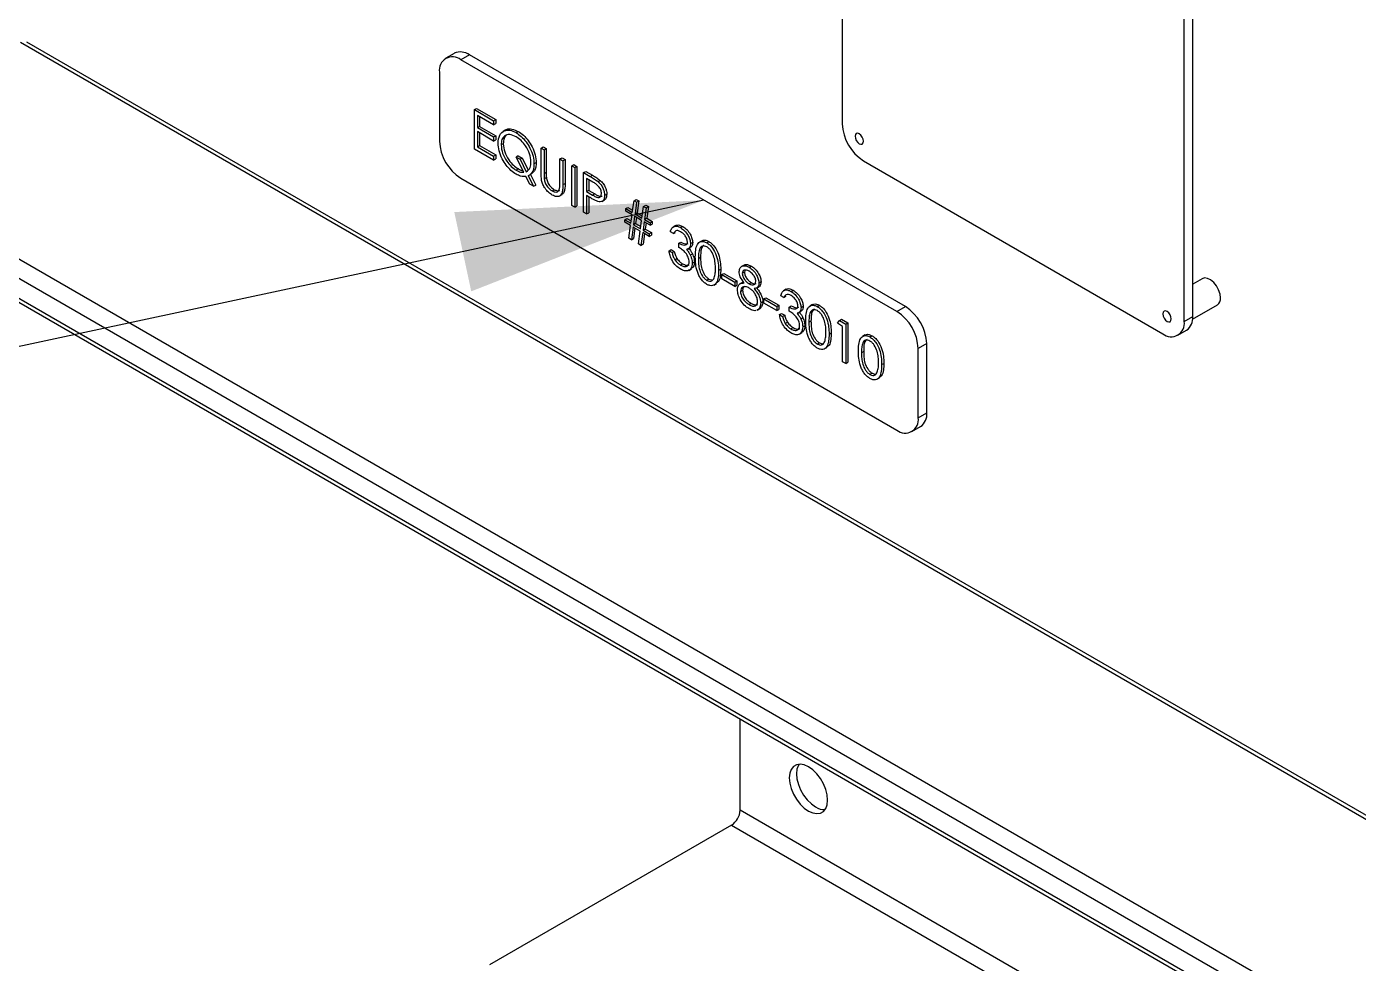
# Model space of a CAD drawing. Header units: inches. Extents: x 1 to 529, y 1 to 374.
# Drawn here: x 33.1 to 47.79, y 288.59 to 298.92 of the extents above; entities that cross this region are included whole.
import ezdxf

# ---------------------------------------------------------------- set-up
doc = ezdxf.new("R2010")
doc.units = ezdxf.units.IN
doc.header["$LTSCALE"] = 32
doc.header["$MEASUREMENT"] = 0
doc.layers.add('FORMAT', color=7, linetype='Continuous')
doc.dimstyles.new('SLDDIMSTYLE5', dxfattribs={"dimtxt": 0.18, "dimasz": 2.71875, "dimexe": 0, "dimexo": 0.0625, "dimgap": 0, "dimtad": 0, "dimtih": 1, "dimtoh": 1, "dimdec": 0, "dimrnd": 1e-09, "dimzin": 0, "dimdsep": 46, "dimtxsty": 'Standard', "dimsah": 1, "dimcen": 0.09, "dimadec": 0, "dimazin": 0, "dimtfac": 2.71875, "dimtdec": 0, "dimtofl": 0, "dimtmove": 0, "dimatfit": 3, "dimfxl": 0, "dimfrac": 2, "dimtolj": 1, "dimtzin": 0, "dimarcsym": 0})

# ---------------------------------------------------------------- blocks, each defined once
blk = doc.blocks.new('Drawing View43')
at = {"color": 7, "linetype": 'Continuous', "lineweight": 25}
for p, q in [((-0.253, 9.62), (-0.253, 2.325)), ((3.613, 0.203), (3.613, 7.497)), ((3.518, 0.148), (3.518, 7.443)), ((24.627, -16.371), (-9.314, 3.222)), ((24.694, -16.365), (-9.247, 3.229)), ((-4.531, 3.103), (-4.625, 3.049)), ((-4.364, 3.087), (-4.459, 3.032)), ((0.444, 0.311), (-4.364, 3.087)), ((0.35, 0.257), (-4.459, 3.032)), ((-4.694, 2.896), (-4.694, 2.134)), ((-4.309, 2.484), (-4.286, 2.497)), ((-4.286, 2.497), (-4.073, 2.374)), ((-4.309, 2.484), (-4.097, 2.361)), ((-4.309, 2.048), (-4.309, 2.484)), ((-4.097, 2.316), (-4.275, 2.419)), ((-4.275, 2.419), (-4.275, 2.285)), ((-4.252, 2.406), (-4.252, 2.299)), ((-4.097, 2.361), (-4.073, 2.374)), ((-4.097, 2.361), (-4.097, 2.316)), ((-4.073, 2.374), (-4.073, 2.33)), ((-4.275, 2.285), (-4.252, 2.299)), ((-4.275, 2.285), (-4.097, 2.182)), ((-4.097, 2.137), (-4.275, 2.241)), ((-4.275, 2.241), (-4.275, 2.073)), ((-4.252, 2.299), (-4.073, 2.196)), ((-4.252, 2.227), (-4.252, 2.087)), ((-4.097, 2.316), (-4.073, 2.33)), ((-3.964, 2.26), (-3.993, 2.243)), ((-3.85, 2.23), (-3.827, 2.243)), ((-4.275, 2.073), (-4.252, 2.087)), ((-4.275, 2.073), (-4.097, 1.97)), ((-4.252, 2.087), (-4.073, 1.984)), ((-4.097, 2.182), (-4.073, 2.196)), ((-4.097, 2.182), (-4.097, 2.137)), ((-4.097, 2.137), (-4.073, 2.151)), ((-4.073, 2.196), (-4.073, 2.151)), ((-3.991, 2.107), (-4.014, 2.094)), ((-3.574, 2.059), (-3.551, 2.073)), ((-3.574, 2.059), (-3.541, 2.04)), ((-3.574, 1.796), (-3.574, 2.059)), ((-3.551, 2.073), (-3.517, 2.053)), ((-11.388, 2.025), (22.553, -17.569)), ((-4.097, 1.925), (-4.309, 2.048)), ((-4.097, 1.97), (-4.073, 1.984)), ((-4.097, 1.97), (-4.097, 1.925)), ((-4.097, 1.925), (-4.073, 1.939)), ((-4.073, 1.984), (-4.073, 1.939)), ((-3.825, 1.974), (-3.849, 1.961)), ((-3.764, 1.792), (-3.849, 1.961)), ((-3.849, 1.961), (-3.806, 1.936)), ((-3.825, 1.974), (-3.783, 1.95)), ((-3.783, 1.95), (-3.806, 1.936)), ((-3.806, 1.936), (-3.737, 1.799)), ((-3.783, 1.95), (-3.718, 1.821)), ((-3.541, 2.04), (-3.517, 2.053)), ((-3.541, 2.04), (-3.541, 1.779)), ((-3.517, 2.053), (-3.517, 1.792)), ((-3.366, 1.939), (-3.343, 1.953)), ((-3.366, 1.678), (-3.366, 1.939)), ((-3.366, 1.939), (-3.333, 1.92)), ((-3.343, 1.953), (-3.309, 1.933)), ((-3.333, 1.92), (-3.309, 1.933)), ((-3.333, 1.92), (-3.333, 1.657)), ((-3.309, 1.933), (-3.309, 1.67)), ((-0.017, 1.917), (3.283, 0.012)), ((22.459, -17.732), (-11.483, 1.862)), ((-3.824, 1.829), (-3.848, 1.815)), ((-3.715, 1.753), (-3.691, 1.767)), ((-3.691, 1.767), (-3.633, 1.651)), ((-3.652, 1.886), (-3.628, 1.899)), ((-3.541, 1.779), (-3.517, 1.792)), ((-3.236, 1.864), (-3.212, 1.878)), ((-3.236, 1.864), (-3.202, 1.844)), ((-3.236, 1.428), (-3.236, 1.864)), ((-3.212, 1.878), (-3.179, 1.858)), ((-3.202, 1.844), (-3.179, 1.858)), ((-3.202, 1.844), (-3.202, 1.409)), ((-3.179, 1.858), (-3.179, 1.423)), ((-3.105, 1.789), (-3.082, 1.802)), ((-3.105, 1.789), (-3.031, 1.746)), ((-3.105, 1.353), (-3.105, 1.789)), ((-3.082, 1.802), (-3.008, 1.759)), ((-11.483, 1.644), (22.459, -17.95)), ((-4.459, 1.726), (0.35, -1.05)), ((-3.699, 1.662), (-3.741, 1.745)), ((-3.715, 1.753), (-3.657, 1.638)), ((-3.657, 1.638), (-3.699, 1.662)), ((-3.657, 1.638), (-3.633, 1.651)), ((-3.539, 1.72), (-3.515, 1.734)), ((-3.333, 1.657), (-3.309, 1.67)), ((-3.003, 1.685), (-3.072, 1.724)), ((-3.072, 1.724), (-3.072, 1.579)), ((-3.048, 1.711), (-3.048, 1.593)), ((-3.031, 1.746), (-3.008, 1.759)), ((-2.946, 1.69), (-2.922, 1.703)), ((-11.455, 1.583), (22.486, -18.011)), ((-3.452, 1.587), (-3.428, 1.6)), ((-3.373, 1.53), (-3.343, 1.547)), ((-3.048, 1.593), (-3.072, 1.579)), ((-3.072, 1.579), (-3.006, 1.54)), ((-3.045, 1.519), (-3.072, 1.535)), ((-3.072, 1.535), (-3.072, 1.334)), ((-3.048, 1.593), (-2.982, 1.554)), ((-3.048, 1.521), (-3.048, 1.347)), ((-2.982, 1.554), (-3.006, 1.54)), ((-2.903, 1.471), (-2.873, 1.488)), ((-2.873, 1.538), (-2.85, 1.551)), ((-2.568, 1.35), (-2.549, 1.479)), ((-2.549, 1.479), (-2.526, 1.492)), ((-2.549, 1.479), (-2.52, 1.462)), ((-2.526, 1.492), (-2.497, 1.476)), ((-2.52, 1.462), (-2.497, 1.476)), ((-2.497, 1.476), (-2.515, 1.346)), ((-3.202, 1.409), (-3.236, 1.428)), ((-3.202, 1.409), (-3.179, 1.423)), ((-3.072, 1.334), (-3.105, 1.353)), ((-3.072, 1.334), (-3.048, 1.347)), ((-2.641, 1.392), (-2.618, 1.406)), ((-2.641, 1.364), (-2.641, 1.392)), ((-2.641, 1.392), (-2.568, 1.35)), ((-2.571, 1.324), (-2.641, 1.364)), ((-2.618, 1.406), (-2.564, 1.375)), ((-2.584, 1.231), (-2.571, 1.324)), ((-2.52, 1.462), (-2.538, 1.333)), ((-2.538, 1.333), (-2.515, 1.346)), ((-2.538, 1.333), (-2.461, 1.288)), ((-2.515, 1.346), (-2.458, 1.313)), ((-2.461, 1.288), (-2.443, 1.417)), ((-2.443, 1.417), (-2.419, 1.431)), ((-2.443, 1.417), (-2.414, 1.401)), ((-2.414, 1.401), (-2.432, 1.271)), ((-2.419, 1.431), (-2.39, 1.414)), ((-2.414, 1.401), (-2.39, 1.414)), ((-2.39, 1.414), (-2.408, 1.285)), ((-2.651, 1.269), (-2.627, 1.283)), ((-2.651, 1.241), (-2.651, 1.269)), ((-2.651, 1.269), (-2.584, 1.231)), ((-2.588, 1.205), (-2.651, 1.241)), ((-2.627, 1.283), (-2.581, 1.256)), ((-2.607, 1.066), (-2.588, 1.205)), ((-2.559, 1.188), (-2.578, 1.049)), ((-2.481, 1.144), (-2.559, 1.188)), ((-2.542, 1.307), (-2.555, 1.214)), ((-2.531, 1.228), (-2.555, 1.214)), ((-2.555, 1.214), (-2.478, 1.169)), ((-2.539, 1.177), (-2.555, 1.062)), ((-2.465, 1.262), (-2.542, 1.307)), ((-2.522, 1.295), (-2.531, 1.228)), ((-2.531, 1.228), (-2.474, 1.195)), ((-2.478, 1.169), (-2.465, 1.262)), ((-2.436, 1.246), (-2.449, 1.153)), ((-2.371, 1.208), (-2.436, 1.246)), ((-2.432, 1.271), (-2.408, 1.285)), ((-2.432, 1.271), (-2.371, 1.236)), ((-2.416, 1.234), (-2.425, 1.166)), ((-2.408, 1.285), (-2.347, 1.25)), ((-2.371, 1.236), (-2.347, 1.25)), ((-2.371, 1.236), (-2.371, 1.208)), ((-2.371, 1.208), (-2.347, 1.222)), ((-2.347, 1.25), (-2.347, 1.222)), ((-2.088, 1.206), (-2.117, 1.189)), ((-2.036, 1.182), (-2.012, 1.196)), ((-2.578, 1.049), (-2.607, 1.066)), ((-2.578, 1.049), (-2.555, 1.062)), ((-2.501, 1.004), (-2.481, 1.144)), ((-2.452, 1.127), (-2.472, 0.987)), ((-2.38, 1.085), (-2.452, 1.127)), ((-2.449, 1.153), (-2.425, 1.166)), ((-2.449, 1.153), (-2.38, 1.113)), ((-2.432, 1.115), (-2.448, 1.001)), ((-2.425, 1.166), (-2.357, 1.127)), ((-2.38, 1.113), (-2.357, 1.127)), ((-2.38, 1.113), (-2.38, 1.085)), ((-2.38, 1.085), (-2.357, 1.099)), ((-2.357, 1.127), (-2.357, 1.099)), ((-2.114, 1.116), (-2.148, 1.135)), ((-2.114, 1.116), (-2.091, 1.13)), ((-1.799, 1.038), (-1.828, 1.021)), ((-1.746, 1.015), (-1.723, 1.029)), ((-2.472, 0.987), (-2.501, 1.004)), ((-2.472, 0.987), (-2.448, 1.001)), ((-2.163, 0.926), (-2.139, 0.94)), ((-2.163, 0.926), (-2.129, 0.907)), ((-2.139, 0.94), (-2.105, 0.92)), ((-2.129, 0.907), (-2.105, 0.92)), ((-2.056, 1.01), (-2.033, 1.023)), ((-2.056, 0.965), (-2.056, 1.01)), ((-1.954, 0.946), (-1.925, 0.963)), ((-1.929, 0.881), (-1.905, 0.894)), ((-1.926, 1.006), (-1.902, 1.019)), ((-2.099, 0.829), (-2.076, 0.843)), ((-2.036, 0.769), (-2.013, 0.783)), ((-1.906, 0.79), (-1.883, 0.804)), ((-1.815, 0.853), (-1.839, 0.84)), ((-1.334, 0.77), (-1.364, 0.753)), ((-1.278, 0.745), (-1.255, 0.759)), ((-1.945, 0.711), (-1.916, 0.728)), ((-1.722, 0.615), (-1.745, 0.601)), ((-1.722, 0.615), (-1.692, 0.605)), ((-1.616, 0.711), (-1.593, 0.725)), ((-1.582, 0.664), (-1.559, 0.677)), ((-1.582, 0.664), (-1.437, 0.58)), ((-1.582, 0.619), (-1.582, 0.664)), ((-1.437, 0.535), (-1.582, 0.619)), ((-1.559, 0.677), (-1.414, 0.594)), ((-1.437, 0.58), (-1.414, 0.594)), ((-1.414, 0.594), (-1.414, 0.549)), ((-1.332, 0.691), (-1.355, 0.677)), ((-1.328, 0.705), (-1.332, 0.691)), ((3.718, 0.619), (3.613, 0.559)), ((-1.669, 0.548), (-1.639, 0.565)), ((-1.437, 0.58), (-1.437, 0.535)), ((-1.437, 0.535), (-1.414, 0.549)), ((-1.352, 0.578), (-1.382, 0.561)), ((-1.351, 0.489), (-1.375, 0.476)), ((-1.355, 0.575), (-1.338, 0.58)), ((-1.255, 0.575), (-1.279, 0.561)), ((-1.198, 0.516), (-1.169, 0.533)), ((-1.171, 0.57), (-1.148, 0.584)), ((-0.87, 0.503), (-0.899, 0.486)), ((-0.817, 0.479), (-0.794, 0.493)), ((-1.257, 0.347), (-1.28, 0.333)), ((-1.152, 0.352), (-1.129, 0.366)), ((-1.118, 0.396), (-1.095, 0.409)), ((-1.118, 0.396), (-0.973, 0.312)), ((-1.118, 0.351), (-1.118, 0.396)), ((-0.973, 0.267), (-1.118, 0.351)), ((-1.095, 0.409), (-0.95, 0.326)), ((-0.973, 0.312), (-0.95, 0.326)), ((-0.973, 0.312), (-0.973, 0.267)), ((-0.95, 0.326), (-0.95, 0.281)), ((-0.896, 0.413), (-0.93, 0.432)), ((-0.896, 0.413), (-0.872, 0.426)), ((-0.838, 0.306), (-0.814, 0.32)), ((-0.838, 0.262), (-0.838, 0.306)), ((-0.707, 0.302), (-0.684, 0.316)), ((-0.58, 0.335), (-0.61, 0.318)), ((-0.528, 0.312), (-0.504, 0.325)), ((0.35, 0.257), (0.444, 0.311)), ((3.611, 0.173), (3.885, 0.331)), ((-1.191, 0.272), (-1.162, 0.289)), ((-1.181, 0.279), (-1.189, 0.275)), ((-1.181, 0.279), (-1.157, 0.292)), ((-1.157, 0.292), (-1.165, 0.288)), ((-0.973, 0.267), (-0.95, 0.281)), ((-0.944, 0.223), (-0.921, 0.236)), ((-0.944, 0.223), (-0.91, 0.203)), ((-0.921, 0.236), (-0.887, 0.217)), ((-0.91, 0.203), (-0.887, 0.217)), ((-0.736, 0.243), (-0.706, 0.26)), ((-0.71, 0.177), (-0.687, 0.191)), ((-0.597, 0.15), (-0.62, 0.136)), ((-0.306, 0.128), (-0.284, 0.16)), ((-0.284, 0.16), (-0.26, 0.173)), ((-0.284, 0.16), (-0.214, 0.119)), ((-0.26, 0.173), (-0.191, 0.133)), ((3.518, 0.148), (3.613, 0.203)), ((-0.881, 0.126), (-0.857, 0.14)), ((-0.818, 0.066), (-0.794, 0.08)), ((-0.727, 0.008), (-0.697, 0.025)), ((-0.688, 0.087), (-0.664, 0.101)), ((-0.398, 0.008), (-0.374, 0.021)), ((-0.248, 0.094), (-0.306, 0.128)), ((-0.248, -0.296), (-0.248, 0.094)), ((-0.214, 0.119), (-0.191, 0.133)), ((-0.214, 0.119), (-0.214, -0.316)), ((-0.191, 0.133), (-0.191, -0.302)), ((0, 0), (-0.029, -0.017)), ((3.449, -0.004), (3.544, 0.05)), ((-0.503, -0.088), (-0.527, -0.102)), ((-0.503, -0.088), (-0.473, -0.099)), ((-0.45, -0.155), (-0.421, -0.138)), ((0.052, -0.023), (0.076, -0.009)), ((0.68, -0.097), (0.585, -0.152)), ((0.68, -0.859), (0.68, -0.097)), ((-0.016, -0.185), (-0.04, -0.199)), ((0.585, -0.914), (0.585, -0.152)), ((-0.214, -0.316), (-0.248, -0.296)), ((-0.214, -0.316), (-0.191, -0.302)), ((0.077, -0.423), (0.053, -0.437)), ((0.077, -0.423), (0.107, -0.434)), ((0.182, -0.327), (0.206, -0.314)), ((0.13, -0.49), (0.159, -0.473)), ((0.585, -0.914), (0.68, -0.859)), ((0.516, -1.066), (0.611, -1.012)), ((-1.379, -5.242), (-1.379, -4.234)), ((16.723, -15.692), (-1.379, -5.242)), ((-1.473, -5.405), (-4.144, -6.947)), ((-1.473, -5.405), (16.629, -15.855))]:
    blk.add_line(p, q, dxfattribs=at)
at = {"color": 7, "linetype": 'Continuous', "lineweight": 25, "flags": 128}
for points in [[(-0.017, 2.135), (-0.021, 2.158), (-0.031, 2.181), (-0.046, 2.202), (-0.064, 2.217), (-0.082, 2.223), (-0.098, 2.22), (-0.108, 2.208), (-0.111, 2.189), (-0.108, 2.167), (-0.098, 2.143), (-0.082, 2.122), (-0.064, 2.108), (-0.046, 2.101), (-0.031, 2.104), (-0.021, 2.116), (-0.017, 2.135)], [(3.919, 0.407), (3.914, 0.45), (3.899, 0.495), (3.875, 0.539), (3.844, 0.577), (3.81, 0.606), (3.775, 0.623), (3.742, 0.627), (3.718, 0.619)], [(3.377, 0.176), (3.373, 0.199), (3.363, 0.222), (3.348, 0.243), (3.33, 0.257), (3.312, 0.264), (3.297, 0.261), (3.286, 0.249), (3.283, 0.23), (3.286, 0.207), (3.297, 0.184), (3.312, 0.163), (3.33, 0.148), (3.348, 0.142), (3.363, 0.145), (3.373, 0.157), (3.377, 0.176)], [(-0.625, -5.25), (-0.578, -5.271), (-0.533, -5.279), (-0.493, -5.273), (-0.46, -5.254), (-0.435, -5.222), (-0.419, -5.18), (-0.414, -5.129), (-0.419, -5.071), (-0.435, -5.011), (-0.46, -4.95), (-0.493, -4.892), (-0.533, -4.84), (-0.578, -4.796), (-0.625, -4.763), (-0.672, -4.742), (-0.716, -4.734), (-0.756, -4.74), (-0.79, -4.759), (-0.815, -4.791), (-0.831, -4.833), (-0.836, -4.885), (-0.831, -4.942), (-0.815, -5.003), (-0.79, -5.063), (-0.756, -5.121), (-0.716, -5.173), (-0.672, -5.217), (-0.625, -5.25)], [(-0.729, -4.734), (-0.736, -4.745), (-0.752, -4.788), (-0.757, -4.839), (-0.752, -4.896), (-0.736, -4.957), (-0.711, -5.018), (-0.678, -5.076), (-0.638, -5.128), (-0.593, -5.172), (-0.546, -5.205)]]:
    blk.add_lwpolyline(points, dxfattribs=at)
at = {"color": 7, "linetype": 'Continuous', "lineweight": 25}
for centre, radius, start, end in [((-4.462, 2.951), 0.168, 54.3824, 114.3071), ((-4.551, 2.92), 0.146, 50.7967, 189.214), ((0.259, 2.349), 0.512, 182.6055, 237.3945), ((-4.183, 2.158), 0.512, 182.6055, 237.3945), ((0.168, -0.12), 0.512, 2.6055, 57.3945), ((3.838, 0.398), 0.0817, 304.8223, 6.4898), ((0.074, -0.175), 0.512, 2.6055, 57.3945), ((3.375, 0.125), 0.146, 230.7967, 9.214), ((3.454, 0.183), 0.16, 304.0564, 7.2558), ((0.521, -0.879), 0.16, 304.0564, 7.2558), ((0.442, -0.937), 0.146, 230.7967, 9.214), ((-1.584, -5.233), 0.205, 302.6055, 357.3945), ((-0.45, -5.057), 0.177, 236.9469, 272.6925)]:
    blk.add_arc(centre, radius, start, end, dxfattribs=at)
for points, knots in [([(-4.048, 2.113), (-4.045, 2.145), (-4.038, 2.208), (-3.985, 2.255), (-3.919, 2.262), (-3.873, 2.241), (-3.85, 2.23)], [0, 0, 0, 0, 0.279683, 0.559262, 0.779599, 1, 1, 1, 1]), ([(-3.85, 2.185), (-3.874, 2.195), (-3.922, 2.216), (-3.977, 2.199), (-4.009, 2.156), (-4.013, 2.115), (-4.014, 2.094)], [0, 0, 0, 0, 0.2797064, 0.5593525, 0.7796375, 1, 1, 1, 1]), ([(-3.964, 2.255), (-3.961, 2.258), (-3.945, 2.276), (-3.895, 2.274), (-3.849, 2.254), (-3.827, 2.243)], [0, 0, 0, 0, 0.11058, 0.555225, 1, 1, 1, 1]), ([(-3.85, 2.23), (-3.831, 2.217), (-3.792, 2.191), (-3.738, 2.13), (-3.692, 2.055), (-3.657, 1.969), (-3.654, 1.913), (-3.652, 1.886)], [0, 0, 0, 0, 0.186862, 0.37353, 0.560381, 0.780078, 1, 1, 1, 1]), ([(-3.827, 2.243), (-3.807, 2.231), (-3.768, 2.205), (-3.714, 2.144), (-3.669, 2.069), (-3.634, 1.982), (-3.63, 1.927), (-3.628, 1.899)], [0, 0, 0, 0, 0.186862, 0.37353, 0.560381, 0.780078, 1, 1, 1, 1]), ([(-3.849, 1.771), (-3.868, 1.784), (-3.907, 1.809), (-3.961, 1.87), (-4.007, 1.944), (-4.042, 2.03), (-4.046, 2.086), (-4.048, 2.113)], [0, 0, 0, 0, 0.186881, 0.373574, 0.560438, 0.780167, 1, 1, 1, 1]), ([(-4.014, 2.094), (-4.011, 2.064), (-4.005, 2.005), (-3.959, 1.919), (-3.904, 1.853), (-3.867, 1.828), (-3.848, 1.815)], [0, 0, 0, 0, 0.279311, 0.558981, 0.779421, 1, 1, 1, 1]), ([(-3.96, 2.197), (-3.968, 2.188), (-3.987, 2.166), (-3.989, 2.129), (-3.991, 2.107)], [0, 0, 0, 0, 0.4376746, 1, 1, 1, 1]), ([(-3.991, 2.107), (-3.988, 2.078), (-3.982, 2.019), (-3.935, 1.933), (-3.881, 1.867), (-3.843, 1.841), (-3.824, 1.829)], [0, 0, 0, 0, 0.279311, 0.558981, 0.779421, 1, 1, 1, 1]), ([(-3.686, 1.906), (-3.688, 1.936), (-3.694, 1.994), (-3.74, 2.08), (-3.794, 2.146), (-3.832, 2.172), (-3.85, 2.185)], [0, 0, 0, 0, 0.279456, 0.558872, 0.779514, 1, 1, 1, 1]), ([(-3.741, 1.745), (-3.76, 1.745), (-3.794, 1.743), (-3.832, 1.763), (-3.849, 1.771)], [0, 0, 0, 0, 0.559661, 1, 1, 1, 1]), ([(-3.848, 1.815), (-3.831, 1.807), (-3.802, 1.792), (-3.775, 1.792), (-3.764, 1.792)], [0, 0, 0, 0, 0.559843, 1, 1, 1, 1]), ([(-3.824, 1.829), (-3.807, 1.819), (-3.789, 1.809), (-3.773, 1.808), (-3.772, 1.808)], [0, 0, 0, 0, 0.924453, 1, 1, 1, 1]), ([(-3.737, 1.799), (-3.721, 1.811), (-3.691, 1.835), (-3.687, 1.884), (-3.686, 1.906)], [0, 0, 0, 0, 0.559301, 1, 1, 1, 1]), ([(-3.652, 1.886), (-3.653, 1.869), (-3.654, 1.834), (-3.672, 1.784), (-3.699, 1.765), (-3.715, 1.753)], [0, 0, 0, 0, 0.28046, 0.56072, 1, 1, 1, 1]), ([(-3.628, 1.899), (-3.629, 1.882), (-3.631, 1.848), (-3.649, 1.798), (-3.675, 1.779), (-3.691, 1.767)], [0, 0, 0, 0, 0.28046, 0.56072, 1, 1, 1, 1]), ([(-3.568, 1.701), (-3.57, 1.719), (-3.574, 1.752), (-3.574, 1.783), (-3.574, 1.796)], [0, 0, 0, 0, 0.559499, 1, 1, 1, 1]), ([(-3.541, 1.779), (-3.541, 1.768), (-3.541, 1.749), (-3.54, 1.729), (-3.539, 1.72)], [0, 0, 0, 0, 0.560124, 1, 1, 1, 1]), ([(-3.517, 1.792), (-3.517, 1.782), (-3.517, 1.762), (-3.516, 1.742), (-3.515, 1.734)], [0, 0, 0, 0, 0.560124, 1, 1, 1, 1]), ([(-3.45, 1.541), (-3.464, 1.55), (-3.493, 1.569), (-3.529, 1.611), (-3.555, 1.657), (-3.564, 1.686), (-3.568, 1.701)], [0, 0, 0, 0, 0.280221, 0.559914, 0.779952, 1, 1, 1, 1]), ([(-3.539, 1.72), (-3.537, 1.705), (-3.532, 1.676), (-3.5, 1.623), (-3.47, 1.6), (-3.452, 1.587)], [0, 0, 0, 0, 0.281057, 0.560821, 1, 1, 1, 1]), ([(-3.515, 1.734), (-3.513, 1.719), (-3.508, 1.69), (-3.476, 1.637), (-3.446, 1.614), (-3.428, 1.6)], [0, 0, 0, 0, 0.281057, 0.560821, 1, 1, 1, 1]), ([(-3.333, 1.657), (-3.333, 1.641), (-3.334, 1.609), (-3.34, 1.564), (-3.362, 1.532), (-3.4, 1.518), (-3.433, 1.533), (-3.45, 1.541)], [0, 0, 0, 0, 0.187503, 0.374776, 0.561126, 0.780587, 1, 1, 1, 1]), ([(-3.37, 1.613), (-3.369, 1.625), (-3.366, 1.646), (-3.366, 1.668), (-3.366, 1.678)], [0, 0, 0, 0, 0.559624, 1, 1, 1, 1]), ([(-3.309, 1.67), (-3.309, 1.654), (-3.31, 1.622), (-3.317, 1.579), (-3.331, 1.552), (-3.345, 1.548), (-3.347, 1.548)], [0, 0, 0, 0, 0.309665, 0.61895, 0.926711, 1, 1, 1, 1]), ([(-3.031, 1.746), (-3.015, 1.737), (-2.987, 1.72), (-2.958, 1.699), (-2.946, 1.69)], [0, 0, 0, 0, 0.560314, 1, 1, 1, 1]), ([(-3.008, 1.759), (-2.992, 1.75), (-2.963, 1.734), (-2.935, 1.713), (-2.922, 1.703)], [0, 0, 0, 0, 0.560314, 1, 1, 1, 1]), ([(-2.907, 1.557), (-2.909, 1.571), (-2.911, 1.591), (-2.925, 1.619), (-2.943, 1.644), (-2.97, 1.665), (-2.992, 1.678), (-3.003, 1.685)], [0, 0, 0, 0, 0.248297, 0.373717, 0.499032, 0.74887, 1, 1, 1, 1]), ([(-2.946, 1.69), (-2.934, 1.678), (-2.911, 1.656), (-2.887, 1.612), (-2.875, 1.572), (-2.874, 1.549), (-2.873, 1.538)], [0, 0, 0, 0, 0.279705, 0.559381, 0.779509, 1, 1, 1, 1]), ([(-2.922, 1.703), (-2.911, 1.692), (-2.888, 1.669), (-2.864, 1.626), (-2.851, 1.585), (-2.85, 1.563), (-2.85, 1.551)], [0, 0, 0, 0, 0.279705, 0.559381, 0.779509, 1, 1, 1, 1]), ([(-3.452, 1.587), (-3.441, 1.582), (-3.421, 1.572), (-3.395, 1.576), (-3.378, 1.591), (-3.373, 1.606), (-3.37, 1.613)], [0, 0, 0, 0, 0.2797867, 0.5593768, 0.7795688, 1, 1, 1, 1]), ([(-3.428, 1.6), (-3.418, 1.596), (-3.397, 1.587), (-3.377, 1.587), (-3.37, 1.594), (-3.369, 1.594)], [0, 0, 0, 0, 0.473792, 0.947251, 1, 1, 1, 1]), ([(-2.949, 1.471), (-2.966, 1.478), (-2.998, 1.492), (-3.03, 1.511), (-3.045, 1.519)], [0, 0, 0, 0, 0.559694, 1, 1, 1, 1]), ([(-3.006, 1.54), (-2.994, 1.534), (-2.972, 1.522), (-2.944, 1.512), (-2.926, 1.516), (-2.911, 1.527), (-2.909, 1.545), (-2.907, 1.557)], [0, 0, 0, 0, 0.251135, 0.50104, 0.626338, 0.751739, 1, 1, 1, 1]), ([(-2.982, 1.554), (-2.971, 1.548), (-2.949, 1.535), (-2.921, 1.526), (-2.906, 1.528), (-2.902, 1.531), (-2.902, 1.531)], [0, 0, 0, 0, 0.392885, 0.783846, 0.979867, 1, 1, 1, 1]), ([(-2.873, 1.538), (-2.874, 1.524), (-2.876, 1.496), (-2.895, 1.472), (-2.921, 1.465), (-2.939, 1.469), (-2.949, 1.471)], [0, 0, 0, 0, 0.280099, 0.559324, 0.779458, 1, 1, 1, 1]), ([(-2.85, 1.551), (-2.851, 1.538), (-2.853, 1.511), (-2.865, 1.49), (-2.876, 1.487), (-2.876, 1.487)], [0, 0, 0, 0, 0.486653, 0.971789, 1, 1, 1, 1]), ([(-2.148, 1.135), (-2.144, 1.15), (-2.135, 1.178), (-2.106, 1.198), (-2.071, 1.2), (-2.048, 1.188), (-2.036, 1.182)], [0, 0, 0, 0, 0.280288, 0.55968, 0.779747, 1, 1, 1, 1]), ([(-2.089, 1.202), (-2.086, 1.205), (-2.075, 1.214), (-2.047, 1.213), (-2.024, 1.201), (-2.012, 1.196)], [0, 0, 0, 0, 0.184623, 0.592139, 1, 1, 1, 1]), ([(-2.036, 1.182), (-2.021, 1.172), (-1.99, 1.15), (-1.954, 1.101), (-1.93, 1.05), (-1.927, 1.02), (-1.926, 1.006)], [0, 0, 0, 0, 0.280085, 0.559868, 0.780099, 1, 1, 1, 1]), ([(-2.012, 1.196), (-1.997, 1.185), (-1.966, 1.164), (-1.93, 1.115), (-1.907, 1.063), (-1.904, 1.034), (-1.902, 1.019)], [0, 0, 0, 0, 0.280085, 0.559868, 0.780099, 1, 1, 1, 1]), ([(-2.035, 1.137), (-2.045, 1.142), (-2.065, 1.152), (-2.096, 1.148), (-2.107, 1.128), (-2.114, 1.116)], [0, 0, 0, 0, 0.280636, 0.560364, 1, 1, 1, 1]), ([(-1.96, 1.025), (-1.961, 1.038), (-1.965, 1.063), (-1.994, 1.108), (-2.02, 1.126), (-2.035, 1.137)], [0, 0, 0, 0, 0.278859, 0.560074, 1, 1, 1, 1]), ([(-1.873, 0.859), (-1.872, 0.884), (-1.871, 0.934), (-1.857, 0.989), (-1.834, 1.019), (-1.81, 1.031), (-1.779, 1.031), (-1.757, 1.021), (-1.746, 1.015)], [0, 0, 0, 0, 0.2505259, 0.5001642, 0.6252727, 0.7501982, 0.8751106, 1, 1, 1, 1]), ([(-1.801, 1.035), (-1.796, 1.038), (-1.783, 1.046), (-1.756, 1.045), (-1.734, 1.034), (-1.723, 1.029)], [0, 0, 0, 0, 0.244242, 0.622156, 1, 1, 1, 1]), ([(-1.723, 1.029), (-1.712, 1.021), (-1.69, 1.007), (-1.649, 0.96), (-1.613, 0.888), (-1.595, 0.802), (-1.593, 0.751), (-1.593, 0.725)], [0, 0, 0, 0, 0.125169, 0.250336, 0.498865, 0.749016, 1, 1, 1, 1]), ([(-2.037, 0.725), (-2.054, 0.737), (-2.089, 0.76), (-2.13, 0.817), (-2.153, 0.875), (-2.159, 0.909), (-2.163, 0.926)], [0, 0, 0, 0, 0.279886, 0.558979, 0.779263, 1, 1, 1, 1]), ([(-2.129, 0.907), (-2.125, 0.892), (-2.119, 0.866), (-2.105, 0.84), (-2.099, 0.829)], [0, 0, 0, 0, 0.560694, 1, 1, 1, 1]), ([(-2.105, 0.92), (-2.102, 0.905), (-2.096, 0.879), (-2.082, 0.854), (-2.076, 0.843)], [0, 0, 0, 0, 0.560694, 1, 1, 1, 1]), ([(-2.056, 1.01), (-2.035, 1), (-2.003, 0.985), (-1.972, 0.992), (-1.961, 1.008), (-1.96, 1.019), (-1.96, 1.025)], [0, 0, 0, 0, 0.499418, 0.749016, 0.874544, 1, 1, 1, 1]), ([(-1.94, 0.806), (-1.941, 0.814), (-1.942, 0.83), (-1.954, 0.864), (-1.978, 0.905), (-2.017, 0.94), (-2.043, 0.957), (-2.056, 0.965)], [0, 0, 0, 0, 0.12524, 0.250497, 0.499222, 0.749034, 1, 1, 1, 1]), ([(-2.033, 1.023), (-2.011, 1.012), (-1.98, 0.997), (-1.958, 1.006), (-1.952, 1.009)], [0, 0, 0, 0, 0.720586, 1, 1, 1, 1]), ([(-1.926, 1.006), (-1.926, 0.996), (-1.928, 0.976), (-1.941, 0.951), (-1.959, 0.945), (-1.97, 0.941)], [0, 0, 0, 0, 0.280508, 0.560792, 1, 1, 1, 1]), ([(-1.97, 0.941), (-1.961, 0.931), (-1.945, 0.913), (-1.934, 0.89), (-1.929, 0.881)], [0, 0, 0, 0, 0.559795, 1, 1, 1, 1]), ([(-1.946, 0.955), (-1.937, 0.945), (-1.922, 0.926), (-1.91, 0.904), (-1.905, 0.894)], [0, 0, 0, 0, 0.559795, 1, 1, 1, 1]), ([(-1.902, 1.019), (-1.903, 1.01), (-1.904, 0.99), (-1.914, 0.97), (-1.925, 0.966), (-1.929, 0.964)], [0, 0, 0, 0, 0.37457, 0.748842, 1, 1, 1, 1]), ([(-1.905, 0.894), (-1.898, 0.877), (-1.885, 0.845), (-1.883, 0.817), (-1.883, 0.804)], [0, 0, 0, 0, 0.559419, 1, 1, 1, 1]), ([(-1.745, 0.97), (-1.754, 0.974), (-1.771, 0.982), (-1.794, 0.98), (-1.812, 0.969), (-1.829, 0.943), (-1.838, 0.899), (-1.838, 0.859), (-1.839, 0.84)], [0, 0, 0, 0, 0.124874, 0.249889, 0.374726, 0.499789, 0.7495, 1, 1, 1, 1]), ([(-1.778, 0.987), (-1.781, 0.985), (-1.791, 0.98), (-1.805, 0.956), (-1.814, 0.912), (-1.815, 0.873), (-1.815, 0.853)], [0, 0, 0, 0, 0.098415, 0.278744, 0.638803, 1, 1, 1, 1]), ([(-1.746, 1.015), (-1.735, 1.008), (-1.713, 0.993), (-1.673, 0.947), (-1.637, 0.874), (-1.618, 0.789), (-1.617, 0.737), (-1.616, 0.711)], [0, 0, 0, 0, 0.125169, 0.250336, 0.498865, 0.749016, 1, 1, 1, 1]), ([(-1.65, 0.731), (-1.651, 0.751), (-1.652, 0.791), (-1.664, 0.857), (-1.689, 0.914), (-1.719, 0.952), (-1.737, 0.964), (-1.745, 0.97)], [0, 0, 0, 0, 0.250921, 0.501308, 0.749642, 0.874909, 1, 1, 1, 1]), ([(-2.099, 0.829), (-2.088, 0.815), (-2.069, 0.79), (-2.046, 0.776), (-2.036, 0.769)], [0, 0, 0, 0, 0.558748, 1, 1, 1, 1]), ([(-2.076, 0.843), (-2.065, 0.829), (-2.045, 0.804), (-2.023, 0.789), (-2.013, 0.783)], [0, 0, 0, 0, 0.558748, 1, 1, 1, 1]), ([(-1.906, 0.79), (-1.909, 0.77), (-1.914, 0.731), (-1.95, 0.704), (-1.993, 0.704), (-2.022, 0.718), (-2.037, 0.725)], [0, 0, 0, 0, 0.279304, 0.558838, 0.779277, 1, 1, 1, 1]), ([(-2.036, 0.769), (-2.023, 0.763), (-1.997, 0.75), (-1.965, 0.754), (-1.944, 0.773), (-1.941, 0.795), (-1.94, 0.806)], [0, 0, 0, 0, 0.280599, 0.560151, 0.780303, 1, 1, 1, 1]), ([(-2.013, 0.783), (-2, 0.777), (-1.974, 0.764), (-1.948, 0.764), (-1.94, 0.772), (-1.94, 0.773)], [0, 0, 0, 0, 0.486345, 0.970875, 1, 1, 1, 1]), ([(-1.929, 0.881), (-1.922, 0.863), (-1.909, 0.832), (-1.907, 0.803), (-1.906, 0.79)], [0, 0, 0, 0, 0.559419, 1, 1, 1, 1]), ([(-1.883, 0.804), (-1.885, 0.783), (-1.889, 0.748), (-1.911, 0.735), (-1.921, 0.73)], [0, 0, 0, 0, 0.587935, 1, 1, 1, 1]), ([(-1.746, 0.557), (-1.757, 0.565), (-1.779, 0.58), (-1.81, 0.614), (-1.834, 0.654), (-1.857, 0.711), (-1.871, 0.782), (-1.872, 0.833), (-1.873, 0.859)], [0, 0, 0, 0, 0.124913, 0.249814, 0.374728, 0.499853, 0.749484, 1, 1, 1, 1]), ([(-1.839, 0.84), (-1.838, 0.819), (-1.838, 0.779), (-1.828, 0.714), (-1.802, 0.657), (-1.771, 0.62), (-1.754, 0.607), (-1.745, 0.601)], [0, 0, 0, 0, 0.2510852, 0.5013708, 0.7496281, 0.8748771, 1, 1, 1, 1]), ([(-1.815, 0.853), (-1.815, 0.833), (-1.814, 0.793), (-1.804, 0.728), (-1.778, 0.671), (-1.748, 0.633), (-1.73, 0.621), (-1.722, 0.615)], [0, 0, 0, 0, 0.2510852, 0.5013708, 0.7496281, 0.8748771, 1, 1, 1, 1]), ([(-1.389, 0.697), (-1.386, 0.713), (-1.381, 0.745), (-1.35, 0.763), (-1.314, 0.762), (-1.29, 0.751), (-1.278, 0.745)], [0, 0, 0, 0, 0.278806, 0.558457, 0.77916, 1, 1, 1, 1]), ([(-1.335, 0.766), (-1.331, 0.769), (-1.32, 0.779), (-1.29, 0.775), (-1.267, 0.764), (-1.255, 0.759)], [0, 0, 0, 0, 0.210459, 0.605106, 1, 1, 1, 1]), ([(-1.278, 0.745), (-1.263, 0.735), (-1.233, 0.713), (-1.198, 0.664), (-1.176, 0.614), (-1.173, 0.585), (-1.171, 0.57)], [0, 0, 0, 0, 0.2799289, 0.5596229, 0.7799456, 1, 1, 1, 1]), ([(-1.255, 0.759), (-1.24, 0.748), (-1.21, 0.727), (-1.175, 0.678), (-1.152, 0.627), (-1.149, 0.598), (-1.148, 0.584)], [0, 0, 0, 0, 0.2799289, 0.5596229, 0.7799456, 1, 1, 1, 1]), ([(-1.616, 0.711), (-1.617, 0.686), (-1.618, 0.635), (-1.636, 0.571), (-1.673, 0.541), (-1.713, 0.541), (-1.735, 0.552), (-1.746, 0.557)], [0, 0, 0, 0, 0.251002, 0.501138, 0.749612, 0.874807, 1, 1, 1, 1]), ([(-1.745, 0.601), (-1.735, 0.597), (-1.714, 0.588), (-1.683, 0.595), (-1.671, 0.616), (-1.664, 0.629)], [0, 0, 0, 0, 0.280257, 0.560781, 1, 1, 1, 1]), ([(-1.664, 0.629), (-1.66, 0.647), (-1.651, 0.678), (-1.65, 0.714), (-1.65, 0.731)], [0, 0, 0, 0, 0.559599, 1, 1, 1, 1]), ([(-1.593, 0.725), (-1.593, 0.7), (-1.595, 0.65), (-1.609, 0.589), (-1.635, 0.574), (-1.645, 0.568)], [0, 0, 0, 0, 0.378807, 0.756307, 1, 1, 1, 1]), ([(-1.334, 0.573), (-1.35, 0.595), (-1.373, 0.625), (-1.387, 0.67), (-1.388, 0.688), (-1.389, 0.697)], [0, 0, 0, 0, 0.557752, 0.778932, 1, 1, 1, 1]), ([(-1.28, 0.702), (-1.29, 0.706), (-1.31, 0.716), (-1.334, 0.714), (-1.352, 0.702), (-1.354, 0.685), (-1.355, 0.677)], [0, 0, 0, 0, 0.280651, 0.560566, 0.78062, 1, 1, 1, 1]), ([(-1.355, 0.677), (-1.353, 0.664), (-1.349, 0.639), (-1.326, 0.604), (-1.303, 0.577), (-1.287, 0.566), (-1.279, 0.561)], [0, 0, 0, 0, 0.277721, 0.558224, 0.779072, 1, 1, 1, 1]), ([(-1.332, 0.691), (-1.329, 0.678), (-1.325, 0.652), (-1.303, 0.617), (-1.279, 0.591), (-1.263, 0.58), (-1.255, 0.575)], [0, 0, 0, 0, 0.277721, 0.558224, 0.779072, 1, 1, 1, 1]), ([(-1.205, 0.591), (-1.207, 0.604), (-1.211, 0.628), (-1.239, 0.673), (-1.265, 0.691), (-1.28, 0.702)], [0, 0, 0, 0, 0.2789711, 0.5599188, 1, 1, 1, 1]), ([(-1.279, 0.561), (-1.269, 0.557), (-1.249, 0.548), (-1.225, 0.551), (-1.209, 0.566), (-1.207, 0.583), (-1.205, 0.591)], [0, 0, 0, 0, 0.280237, 0.5601454, 0.7804348, 1, 1, 1, 1]), ([(-1.408, 0.497), (-1.407, 0.511), (-1.405, 0.538), (-1.379, 0.569), (-1.351, 0.571), (-1.334, 0.573)], [0, 0, 0, 0, 0.279987, 0.559901, 1, 1, 1, 1]), ([(-1.281, 0.289), (-1.299, 0.3), (-1.335, 0.324), (-1.378, 0.384), (-1.403, 0.445), (-1.407, 0.479), (-1.408, 0.497)], [0, 0, 0, 0, 0.280545, 0.559269, 0.779816, 1, 1, 1, 1]), ([(-1.278, 0.516), (-1.291, 0.522), (-1.318, 0.535), (-1.349, 0.529), (-1.371, 0.51), (-1.373, 0.487), (-1.375, 0.476)], [0, 0, 0, 0, 0.280283, 0.560138, 0.780298, 1, 1, 1, 1]), ([(-1.375, 0.476), (-1.372, 0.46), (-1.368, 0.428), (-1.341, 0.383), (-1.31, 0.352), (-1.29, 0.339), (-1.28, 0.333)], [0, 0, 0, 0, 0.278753, 0.558036, 0.778834, 1, 1, 1, 1]), ([(-1.34, 0.525), (-1.342, 0.524), (-1.35, 0.516), (-1.35, 0.501), (-1.351, 0.489)], [0, 0, 0, 0, 0.193502, 1, 1, 1, 1]), ([(-1.351, 0.489), (-1.349, 0.474), (-1.345, 0.442), (-1.317, 0.397), (-1.287, 0.366), (-1.267, 0.353), (-1.257, 0.347)], [0, 0, 0, 0, 0.278753, 0.558036, 0.778834, 1, 1, 1, 1]), ([(-1.186, 0.371), (-1.188, 0.387), (-1.193, 0.418), (-1.219, 0.463), (-1.248, 0.496), (-1.268, 0.509), (-1.278, 0.516)], [0, 0, 0, 0, 0.278303, 0.558509, 0.779146, 1, 1, 1, 1]), ([(-1.255, 0.575), (-1.246, 0.57), (-1.226, 0.562), (-1.206, 0.562), (-1.2, 0.568), (-1.2, 0.568)], [0, 0, 0, 0, 0.492633, 0.984688, 1, 1, 1, 1]), ([(-1.171, 0.57), (-1.172, 0.56), (-1.174, 0.539), (-1.192, 0.515), (-1.212, 0.512), (-1.225, 0.51)], [0, 0, 0, 0, 0.280159, 0.560243, 1, 1, 1, 1]), ([(-1.225, 0.51), (-1.214, 0.497), (-1.193, 0.471), (-1.168, 0.428), (-1.154, 0.387), (-1.153, 0.364), (-1.152, 0.352)], [0, 0, 0, 0, 0.280494, 0.56019, 0.780048, 1, 1, 1, 1]), ([(-1.196, 0.517), (-1.187, 0.506), (-1.168, 0.482), (-1.145, 0.442), (-1.131, 0.401), (-1.129, 0.377), (-1.129, 0.366)], [0, 0, 0, 0, 0.245855, 0.539016, 0.769459, 1, 1, 1, 1]), ([(-1.148, 0.584), (-1.149, 0.574), (-1.151, 0.553), (-1.161, 0.536), (-1.17, 0.533), (-1.172, 0.533)], [0, 0, 0, 0, 0.442431, 0.884744, 1, 1, 1, 1]), ([(-0.93, 0.432), (-0.925, 0.446), (-0.917, 0.475), (-0.888, 0.495), (-0.853, 0.496), (-0.829, 0.485), (-0.817, 0.479)], [0, 0, 0, 0, 0.280288, 0.55968, 0.779747, 1, 1, 1, 1]), ([(-0.817, 0.434), (-0.827, 0.439), (-0.846, 0.448), (-0.878, 0.444), (-0.889, 0.425), (-0.896, 0.413)], [0, 0, 0, 0, 0.280636, 0.560364, 1, 1, 1, 1]), ([(-0.871, 0.499), (-0.868, 0.502), (-0.857, 0.511), (-0.829, 0.509), (-0.806, 0.498), (-0.794, 0.493)], [0, 0, 0, 0, 0.184623, 0.592139, 1, 1, 1, 1]), ([(-0.817, 0.479), (-0.802, 0.468), (-0.772, 0.447), (-0.735, 0.398), (-0.712, 0.346), (-0.709, 0.317), (-0.707, 0.302)], [0, 0, 0, 0, 0.280085, 0.559868, 0.780099, 1, 1, 1, 1]), ([(-0.794, 0.493), (-0.779, 0.482), (-0.748, 0.46), (-0.712, 0.411), (-0.688, 0.36), (-0.685, 0.331), (-0.684, 0.316)], [0, 0, 0, 0, 0.280085, 0.559868, 0.780099, 1, 1, 1, 1]), ([(-1.28, 0.333), (-1.267, 0.327), (-1.241, 0.314), (-1.21, 0.318), (-1.19, 0.338), (-1.187, 0.36), (-1.186, 0.371)], [0, 0, 0, 0, 0.280602, 0.559962, 0.78018, 1, 1, 1, 1]), ([(-1.257, 0.347), (-1.244, 0.341), (-1.219, 0.328), (-1.193, 0.328), (-1.186, 0.336), (-1.186, 0.336)], [0, 0, 0, 0, 0.4985434, 0.9948811, 1, 1, 1, 1]), ([(-1.152, 0.352), (-1.154, 0.335), (-1.156, 0.303), (-1.173, 0.286), (-1.181, 0.279)], [0, 0, 0, 0, 0.559346, 1, 1, 1, 1]), ([(-1.129, 0.366), (-1.13, 0.348), (-1.133, 0.317), (-1.15, 0.3), (-1.157, 0.292)], [0, 0, 0, 0, 0.559346, 1, 1, 1, 1]), ([(-0.838, 0.306), (-0.817, 0.296), (-0.785, 0.281), (-0.753, 0.289), (-0.743, 0.304), (-0.742, 0.316), (-0.741, 0.322)], [0, 0, 0, 0, 0.499418, 0.749016, 0.874544, 1, 1, 1, 1]), ([(-0.741, 0.322), (-0.743, 0.334), (-0.747, 0.36), (-0.776, 0.404), (-0.801, 0.423), (-0.817, 0.434)], [0, 0, 0, 0, 0.278859, 0.5600742, 1, 1, 1, 1]), ([(-0.814, 0.32), (-0.792, 0.309), (-0.762, 0.293), (-0.74, 0.303), (-0.733, 0.306)], [0, 0, 0, 0, 0.720586, 1, 1, 1, 1]), ([(-0.707, 0.302), (-0.708, 0.292), (-0.709, 0.273), (-0.723, 0.248), (-0.74, 0.242), (-0.751, 0.238)], [0, 0, 0, 0, 0.2805082, 0.5607923, 1, 1, 1, 1]), ([(-0.684, 0.316), (-0.684, 0.306), (-0.686, 0.287), (-0.695, 0.267), (-0.706, 0.262), (-0.711, 0.26)], [0, 0, 0, 0, 0.37457, 0.748842, 1, 1, 1, 1]), ([(-0.654, 0.156), (-0.654, 0.181), (-0.653, 0.231), (-0.639, 0.286), (-0.616, 0.316), (-0.591, 0.328), (-0.561, 0.328), (-0.539, 0.317), (-0.528, 0.312)], [0, 0, 0, 0, 0.2505259, 0.5001642, 0.6252727, 0.7501982, 0.8751106, 1, 1, 1, 1]), ([(-0.582, 0.332), (-0.577, 0.335), (-0.565, 0.342), (-0.537, 0.341), (-0.515, 0.331), (-0.504, 0.325)], [0, 0, 0, 0, 0.2442419, 0.6221558, 1, 1, 1, 1]), ([(-0.528, 0.312), (-0.517, 0.304), (-0.495, 0.29), (-0.454, 0.243), (-0.418, 0.171), (-0.4, 0.086), (-0.398, 0.034), (-0.398, 0.008)], [0, 0, 0, 0, 0.125169, 0.250336, 0.498865, 0.749016, 1, 1, 1, 1]), ([(-0.504, 0.325), (-0.493, 0.318), (-0.471, 0.303), (-0.431, 0.257), (-0.395, 0.184), (-0.376, 0.099), (-0.375, 0.047), (-0.374, 0.021)], [0, 0, 0, 0, 0.125169, 0.250336, 0.498865, 0.749016, 1, 1, 1, 1]), ([(-1.202, 0.269), (-1.203, 0.268), (-1.211, 0.265), (-1.238, 0.268), (-1.264, 0.281), (-1.281, 0.289)], [0, 0, 0, 0, 0.0284622, 0.4065555, 1, 1, 1, 1]), ([(-0.818, 0.022), (-0.836, 0.033), (-0.87, 0.057), (-0.911, 0.114), (-0.935, 0.172), (-0.941, 0.206), (-0.944, 0.223)], [0, 0, 0, 0, 0.2798859, 0.5589785, 0.7792629, 1, 1, 1, 1]), ([(-0.91, 0.203), (-0.907, 0.189), (-0.901, 0.162), (-0.887, 0.137), (-0.881, 0.126)], [0, 0, 0, 0, 0.560694, 1, 1, 1, 1]), ([(-0.887, 0.217), (-0.883, 0.202), (-0.877, 0.176), (-0.863, 0.151), (-0.857, 0.14)], [0, 0, 0, 0, 0.560694, 1, 1, 1, 1]), ([(-0.722, 0.103), (-0.722, 0.111), (-0.723, 0.126), (-0.735, 0.161), (-0.76, 0.202), (-0.799, 0.236), (-0.825, 0.253), (-0.838, 0.262)], [0, 0, 0, 0, 0.12524, 0.250497, 0.499222, 0.749034, 1, 1, 1, 1]), ([(-0.751, 0.238), (-0.743, 0.228), (-0.727, 0.209), (-0.715, 0.187), (-0.71, 0.177)], [0, 0, 0, 0, 0.559795, 1, 1, 1, 1]), ([(-0.728, 0.252), (-0.719, 0.241), (-0.703, 0.223), (-0.692, 0.201), (-0.687, 0.191)], [0, 0, 0, 0, 0.559795, 1, 1, 1, 1]), ([(-0.71, 0.177), (-0.703, 0.16), (-0.69, 0.128), (-0.689, 0.1), (-0.688, 0.087)], [0, 0, 0, 0, 0.559419, 1, 1, 1, 1]), ([(-0.687, 0.191), (-0.68, 0.173), (-0.667, 0.142), (-0.665, 0.113), (-0.664, 0.101)], [0, 0, 0, 0, 0.559419, 1, 1, 1, 1]), ([(-0.528, -0.146), (-0.539, -0.139), (-0.561, -0.124), (-0.591, -0.089), (-0.616, -0.049), (-0.639, 0.008), (-0.653, 0.079), (-0.654, 0.13), (-0.654, 0.156)], [0, 0, 0, 0, 0.1249127, 0.2498139, 0.3747278, 0.4998529, 0.7494841, 1, 1, 1, 1]), ([(-0.527, 0.267), (-0.536, 0.271), (-0.553, 0.279), (-0.576, 0.276), (-0.594, 0.266), (-0.611, 0.24), (-0.619, 0.195), (-0.62, 0.156), (-0.62, 0.136)], [0, 0, 0, 0, 0.1248745, 0.2498892, 0.3747257, 0.4997892, 0.7494997, 1, 1, 1, 1]), ([(-0.56, 0.284), (-0.563, 0.282), (-0.573, 0.277), (-0.587, 0.253), (-0.596, 0.209), (-0.596, 0.17), (-0.597, 0.15)], [0, 0, 0, 0, 0.098415, 0.278744, 0.638803, 1, 1, 1, 1]), ([(-0.597, 0.15), (-0.596, 0.13), (-0.596, 0.09), (-0.586, 0.025), (-0.56, -0.033), (-0.529, -0.07), (-0.512, -0.082), (-0.503, -0.088)], [0, 0, 0, 0, 0.2510852, 0.5013708, 0.7496281, 0.8748771, 1, 1, 1, 1]), ([(-0.432, 0.027), (-0.432, 0.048), (-0.433, 0.088), (-0.445, 0.153), (-0.47, 0.211), (-0.501, 0.248), (-0.518, 0.261), (-0.527, 0.267)], [0, 0, 0, 0, 0.250921, 0.501308, 0.749642, 0.874909, 1, 1, 1, 1]), ([(-0.881, 0.126), (-0.87, 0.112), (-0.851, 0.087), (-0.828, 0.072), (-0.818, 0.066)], [0, 0, 0, 0, 0.558748, 1, 1, 1, 1]), ([(-0.857, 0.14), (-0.846, 0.125), (-0.827, 0.1), (-0.804, 0.086), (-0.794, 0.08)], [0, 0, 0, 0, 0.558748, 1, 1, 1, 1]), ([(-0.818, 0.066), (-0.805, 0.059), (-0.779, 0.046), (-0.747, 0.051), (-0.726, 0.069), (-0.723, 0.092), (-0.722, 0.103)], [0, 0, 0, 0, 0.280599, 0.560151, 0.780303, 1, 1, 1, 1]), ([(-0.688, 0.087), (-0.691, 0.067), (-0.696, 0.027), (-0.731, 0.001), (-0.775, 0), (-0.804, 0.015), (-0.818, 0.022)], [0, 0, 0, 0, 0.279304, 0.558838, 0.779277, 1, 1, 1, 1]), ([(-0.794, 0.08), (-0.781, 0.073), (-0.756, 0.061), (-0.73, 0.061), (-0.722, 0.069), (-0.721, 0.069)], [0, 0, 0, 0, 0.486345, 0.970875, 1, 1, 1, 1]), ([(-0.664, 0.101), (-0.667, 0.08), (-0.67, 0.045), (-0.693, 0.032), (-0.702, 0.026)], [0, 0, 0, 0, 0.587935, 1, 1, 1, 1]), ([(-0.62, 0.136), (-0.62, 0.116), (-0.619, 0.076), (-0.609, 0.011), (-0.583, -0.046), (-0.553, -0.084), (-0.536, -0.096), (-0.527, -0.102)], [0, 0, 0, 0, 0.2510852, 0.5013708, 0.7496281, 0.8748771, 1, 1, 1, 1]), ([(-0.398, 0.008), (-0.398, -0.018), (-0.4, -0.068), (-0.418, -0.132), (-0.454, -0.163), (-0.495, -0.162), (-0.517, -0.151), (-0.528, -0.146)], [0, 0, 0, 0, 0.251002, 0.501138, 0.749612, 0.874807, 1, 1, 1, 1]), ([(-0.446, -0.074), (-0.441, -0.057), (-0.433, -0.026), (-0.432, 0.011), (-0.432, 0.027)], [0, 0, 0, 0, 0.559599, 1, 1, 1, 1]), ([(-0.374, 0.021), (-0.375, -0.004), (-0.377, -0.053), (-0.39, -0.114), (-0.416, -0.129), (-0.427, -0.135)], [0, 0, 0, 0, 0.3788072, 0.7563074, 1, 1, 1, 1]), ([(-0.002, -0.003), (0.003, 0), (0.016, 0.007), (0.043, 0.006), (0.065, -0.004), (0.076, -0.009)], [0, 0, 0, 0, 0.244242, 0.622156, 1, 1, 1, 1]), ([(-0.527, -0.102), (-0.517, -0.106), (-0.496, -0.115), (-0.464, -0.109), (-0.453, -0.087), (-0.446, -0.074)], [0, 0, 0, 0, 0.280257, 0.560781, 1, 1, 1, 1]), ([(-0.074, -0.179), (-0.073, -0.154), (-0.072, -0.104), (-0.059, -0.049), (-0.035, -0.019), (-0.011, -0.007), (0.019, -0.007), (0.041, -0.018), (0.052, -0.023)], [0, 0, 0, 0, 0.250526, 0.500164, 0.625273, 0.750198, 0.875111, 1, 1, 1, 1]), ([(0.053, -0.068), (0.045, -0.064), (0.027, -0.056), (0.004, -0.058), (-0.014, -0.069), (-0.031, -0.095), (-0.039, -0.14), (-0.04, -0.179), (-0.04, -0.199)], [0, 0, 0, 0, 0.124874, 0.249889, 0.374726, 0.499789, 0.7495, 1, 1, 1, 1]), ([(0.021, -0.051), (0.017, -0.053), (0.007, -0.058), (-0.007, -0.082), (-0.016, -0.126), (-0.016, -0.165), (-0.016, -0.185)], [0, 0, 0, 0, 0.098415, 0.278744, 0.638803, 1, 1, 1, 1]), ([(0.052, -0.023), (0.063, -0.031), (0.085, -0.045), (0.126, -0.092), (0.162, -0.164), (0.18, -0.249), (0.182, -0.301), (0.182, -0.327)], [0, 0, 0, 0, 0.125169, 0.250336, 0.498865, 0.749016, 1, 1, 1, 1]), ([(0.148, -0.308), (0.148, -0.287), (0.147, -0.247), (0.135, -0.181), (0.11, -0.124), (0.079, -0.086), (0.062, -0.074), (0.053, -0.068)], [0, 0, 0, 0, 0.250921, 0.501308, 0.749642, 0.874909, 1, 1, 1, 1]), ([(0.076, -0.009), (0.087, -0.017), (0.109, -0.032), (0.15, -0.078), (0.186, -0.15), (0.204, -0.236), (0.205, -0.288), (0.206, -0.314)], [0, 0, 0, 0, 0.125169, 0.250336, 0.498865, 0.749016, 1, 1, 1, 1]), ([(0.052, -0.481), (0.041, -0.474), (0.019, -0.459), (-0.011, -0.424), (-0.035, -0.384), (-0.059, -0.327), (-0.072, -0.256), (-0.073, -0.205), (-0.074, -0.179)], [0, 0, 0, 0, 0.124913, 0.249814, 0.374728, 0.499853, 0.749484, 1, 1, 1, 1]), ([(-0.04, -0.199), (-0.04, -0.219), (-0.039, -0.259), (-0.029, -0.324), (-0.003, -0.381), (0.027, -0.419), (0.045, -0.431), (0.053, -0.437)], [0, 0, 0, 0, 0.251085, 0.501371, 0.749628, 0.874877, 1, 1, 1, 1]), ([(-0.016, -0.185), (-0.016, -0.205), (-0.015, -0.245), (-0.006, -0.31), (0.02, -0.368), (0.051, -0.405), (0.068, -0.417), (0.077, -0.423)], [0, 0, 0, 0, 0.251085, 0.501371, 0.749628, 0.874877, 1, 1, 1, 1]), ([(0.182, -0.327), (0.182, -0.353), (0.181, -0.403), (0.162, -0.467), (0.126, -0.497), (0.085, -0.497), (0.063, -0.486), (0.052, -0.481)], [0, 0, 0, 0, 0.251002, 0.501138, 0.749612, 0.874807, 1, 1, 1, 1]), ([(0.053, -0.437), (0.064, -0.441), (0.084, -0.45), (0.116, -0.444), (0.127, -0.422), (0.134, -0.409)], [0, 0, 0, 0, 0.280257, 0.560781, 1, 1, 1, 1]), ([(0.134, -0.409), (0.139, -0.392), (0.148, -0.361), (0.148, -0.324), (0.148, -0.308)], [0, 0, 0, 0, 0.559599, 1, 1, 1, 1]), ([(0.206, -0.314), (0.205, -0.339), (0.204, -0.388), (0.19, -0.449), (0.164, -0.464), (0.154, -0.47)], [0, 0, 0, 0, 0.378807, 0.756307, 1, 1, 1, 1])]:
    blk.add_open_spline(points, degree=3, knots=knots, dxfattribs=at)

msp = doc.modelspace()

# ---------------------------------------------------------------- block references
at = {"color": 7, "linetype": 'Continuous', "lineweight": 25}
msp.add_blockref('Drawing View43', (42.348, 295.519), dxfattribs=at)

# ---------------------------------------------------------------- leaders
at = {"layer": 'FORMAT'}
msp.add_leader([(40.569, 297.004), (24.175, 293.5)], dimstyle='SLDDIMSTYLE5', dxfattribs=at)

doc.saveas('drawing.dxf')
